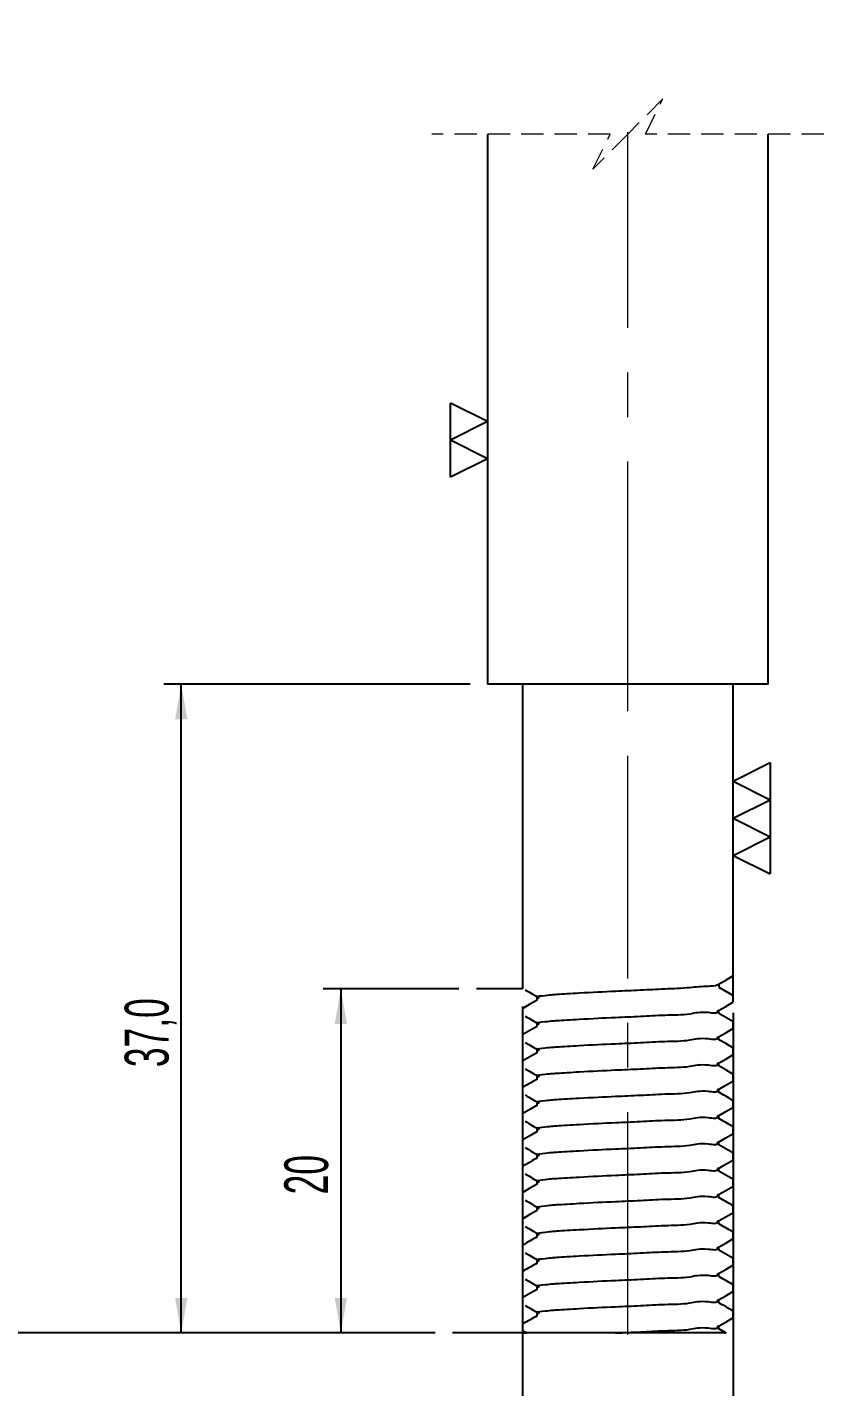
# Model space of a CAD drawing. Header units: millimetres. Extents: x 0 to 210, y 0 to 297.
# Drawn here: x 80.6 to 126, y 106.9 to 184.4 of the extents above; entities that cross this region are included whole.
import ezdxf

# ---------------------------------------------------------------- set-up
doc = ezdxf.new("R2010")
doc.units = ezdxf.units.MM
doc.linetypes.add('CENTERX2', pattern=[20.32, 12.7, -2.54, 2.54, -2.54])
doc.linetypes.add('HIDDEN', pattern=[1.905, 1.27, -0.635])
doc.layers.add('COTAS', color=7, linetype='Continuous')
doc.styles.add('SLDTEXTSTYLE5', font='TXT', dxfattribs={"width": 0.605})
doc.dimstyles.new('SLDDIMSTYLE0', dxfattribs={"dimtxt": 2.5, "dimasz": 2, "dimexe": 0, "dimexo": 0.0625, "dimtad": 1, "dimdec": 1, "dimrnd": 1e-09, "dimzin": 12, "dimdsep": 46, "dimtxsty": 'SLDTEXTSTYLE5', "dimsah": 1, "dimcen": 0.09, "dimadec": 0, "dimazin": 3, "dimtfac": 1, "dimtdec": 3, "dimtofl": 0, "dimtmove": 0, "dimatfit": 3, "dimfxl": 0, "dimfrac": 2, "dimtolj": 1, "dimtzin": 12, "dimarcsym": 0})
doc.dimstyles.new('SLDDIMSTYLE1', dxfattribs={"dimtxt": 2.5, "dimasz": 2, "dimexe": 0, "dimexo": 0.0625, "dimtad": 1, "dimdec": 0, "dimrnd": 1e-09, "dimzin": 12, "dimdsep": 46, "dimtxsty": 'SLDTEXTSTYLE5', "dimsah": 1, "dimcen": 0.09, "dimadec": 0, "dimazin": 3, "dimtfac": 1, "dimtdec": 3, "dimtofl": 0, "dimtmove": 0, "dimatfit": 3, "dimfxl": 0, "dimfrac": 2, "dimtolj": 1, "dimtzin": 12, "dimarcsym": 0})

# ---------------------------------------------------------------- blocks, each defined once
blk = doc.blocks.new('SW_BROKEN_VIEW_0')
at = {"color": 0, "linetype": 'Continuous'}
for p, q in [((-0.774, 127.404), (-3.305, 127.404)), ((-1.559, 19.625), (-4.195, 19.625)), ((0, 0), (-5.553, 0))]:
    blk.add_line(p, q, dxfattribs=at)
blk = doc.blocks.new('_D')
at = {"layer": 'COTAS'}
for p, q in [((106.084, 237.351), (75.83, 237.351)), ((76.83, 237.351), (76.83, 109.947)), ((103.836, 109.947), (75.83, 109.947))]:
    blk.add_line(p, q, dxfattribs=at)
for points in [[(76.83, 237.351), (76.48, 235.351), (77.18, 235.351)], [(76.83, 109.947), (77.18, 111.947), (76.48, 111.947)]]:
    blk.add_solid(points, dxfattribs=at)
at = {"layer": 'COTAS', "insert": (73.608, 169.352), "char_height": 2.5, "attachment_point": 1, "rotation": 90, "style": 'SLDTEXTSTYLE5'}
blk.add_mtext('279,0', dxfattribs=at)
blk = doc.blocks.new('_D_2')
at = {"layer": 'COTAS'}
for p, q in [((105.83, 146.947), (88.363, 146.947)), ((89.363, 109.947), (89.363, 146.947)), ((103.836, 109.947), (88.363, 109.947))]:
    blk.add_line(p, q, dxfattribs=at)
for points in [[(89.363, 146.947), (89.013, 144.947), (89.713, 144.947)], [(89.363, 109.947), (89.713, 111.947), (89.013, 111.947)]]:
    blk.add_solid(points, dxfattribs=at)
at = {"layer": 'COTAS', "insert": (86.14, 125.105), "char_height": 2.5, "attachment_point": 1, "rotation": 90, "style": 'SLDTEXTSTYLE5'}
blk.add_mtext('37,0', dxfattribs=at)
blk = doc.blocks.new('_D_3')
at = {"layer": 'COTAS'}
for p, q in [((105.195, 129.572), (97.463, 129.572)), ((98.463, 129.572), (98.463, 109.947)), ((103.836, 109.947), (97.463, 109.947))]:
    blk.add_line(p, q, dxfattribs=at)
for points in [[(98.463, 129.572), (98.113, 127.572), (98.813, 127.572)], [(98.463, 109.947), (98.813, 111.947), (98.113, 111.947)]]:
    blk.add_solid(points, dxfattribs=at)
at = {"layer": 'COTAS', "insert": (95.241, 117.849), "char_height": 2.5, "attachment_point": 1, "rotation": 90, "style": 'SLDTEXTSTYLE5'}
blk.add_mtext('20', dxfattribs=at)
blk = doc.blocks.new('_D_4')
at = {"layer": 'COTAS'}
for p, q in [((108.83, 128.572), (108.83, 98.356)), ((120.83, 128.197), (120.83, 98.356)), ((108.83, 99.356), (120.83, 99.356))]:
    blk.add_line(p, q, dxfattribs=at)
for points in [[(108.83, 99.356), (110.83, 99.006), (110.83, 99.706)], [(120.83, 99.356), (118.83, 99.706), (118.83, 99.006)]]:
    blk.add_solid(points, dxfattribs=at)
at = {"layer": 'COTAS', "char_height": 2.5, "attachment_point": 1, "style": 'SLDTEXTSTYLE5'}
for s, insert in [('M', (111.49, 102.579)), ('12', (114.351, 102.579))]:
    blk.add_mtext(s, dxfattribs=dict(at, insert=insert))
blk = doc.blocks.new('SW_SFSYMBOL_0')
at = {"layer": 'COTAS', "color": 0}
for p, q in [((0, 0), (-2.117, 1.058)), ((-2.117, -1.058), (-2.117, 1.058)), ((0, 0), (-2.117, -1.058)), ((0, -2.117), (-2.117, -1.058)), ((-2.117, -3.175), (-2.117, -1.058)), ((0, -2.117), (-2.117, -3.175))]:
    blk.add_line(p, q, dxfattribs=at)
blk = doc.blocks.new('SW_SFSYMBOL_1')
at = {"layer": 'COTAS', "color": 0}
for p, q in [((0, 2.117), (2.117, 3.175)), ((2.117, 3.175), (2.117, 1.058)), ((0, 2.117), (2.117, 1.058)), ((0, 0), (2.117, 1.058)), ((2.117, 1.058), (2.117, -1.058)), ((0, 0), (2.117, -1.058)), ((0, -2.117), (2.117, -1.058)), ((2.117, -1.058), (2.117, -3.175)), ((0, -2.117), (2.117, -3.175))]:
    blk.add_line(p, q, dxfattribs=at)

msp = doc.modelspace()

# ---------------------------------------------------------------- linework, layer by layer
at = {"color": 7, "linetype": 'HIDDEN', "lineweight": 18}
for p, q in [((116.83, 180.325), (114.83, 178.325)), ((115.83, 178.325), (116.83, 180.325)), ((113.83, 178.325), (103.655, 178.325)), ((114.83, 178.325), (112.83, 176.325)), ((112.83, 176.325), (113.83, 178.325)), ((126.005, 178.325), (115.83, 178.325))]:
    msp.add_line(p, q, dxfattribs=at)
at = {"color": 7, "linetype": 'Continuous', "lineweight": 25}
for p, q in [((106.83, 178.325), (106.83, 146.947)), ((122.83, 146.947), (122.83, 178.325)), ((122.83, 146.947), (106.83, 146.947)), ((108.83, 146.947), (108.83, 129.572)), ((120.83, 130.323), (120.83, 146.947)), ((120.83, 129.197), (120.83, 130.322)), ((120.018, 129.853), (120.018, 129.665)), ((120.018, 129.665), (120.83, 129.197)), ((109.642, 129.103), (109.642, 128.924)), ((120.83, 128.822), (120.83, 129.196)), ((108.83, 128.447), (108.83, 128.072)), ((120.018, 128.166), (120.018, 128.344)), ((109.642, 127.603), (109.642, 127.424)), ((120.83, 127.322), (120.83, 127.697)), ((108.83, 126.947), (108.83, 126.572)), ((120.018, 126.666), (120.018, 126.844)), ((109.642, 126.103), (109.642, 125.924)), ((120.83, 125.822), (120.83, 126.197)), ((108.83, 125.447), (108.83, 125.072)), ((120.018, 125.166), (120.018, 125.344)), ((109.642, 124.603), (109.642, 124.424)), ((120.83, 124.322), (120.83, 124.697)), ((108.83, 123.947), (108.83, 123.572)), ((120.018, 123.666), (120.018, 123.844)), ((109.642, 123.103), (109.642, 122.924)), ((120.83, 122.822), (120.83, 123.197)), ((108.83, 122.447), (108.83, 122.072)), ((120.018, 122.166), (120.018, 122.344)), ((109.642, 121.603), (109.642, 121.424)), ((120.83, 121.322), (120.83, 121.697)), ((108.83, 120.947), (108.83, 120.572)), ((120.018, 120.666), (120.018, 120.844)), ((120.83, 119.822), (120.83, 120.197)), ((108.83, 119.447), (108.83, 119.072)), ((109.642, 120.103), (109.642, 119.924)), ((120.018, 119.166), (120.018, 119.344)), ((120.83, 118.322), (120.83, 118.697)), ((108.83, 117.947), (108.83, 117.572)), ((109.642, 118.603), (109.642, 118.424)), ((109.642, 117.103), (109.642, 116.924)), ((120.018, 117.666), (120.018, 117.844)), ((120.83, 116.822), (120.83, 117.197)), ((108.83, 116.447), (108.83, 116.072)), ((120.018, 116.166), (120.018, 116.344)), ((109.642, 115.603), (109.642, 115.424)), ((120.83, 115.322), (120.83, 115.697)), ((108.83, 114.947), (108.83, 114.572)), ((120.018, 114.666), (120.018, 114.844)), ((109.642, 114.103), (109.642, 113.924)), ((120.83, 113.822), (120.83, 114.197)), ((108.83, 113.447), (108.83, 113.072)), ((120.018, 113.166), (120.018, 113.344)), ((109.642, 112.603), (109.642, 112.424)), ((120.83, 112.322), (120.83, 112.697)), ((108.83, 111.947), (108.83, 111.572)), ((120.018, 111.666), (120.018, 111.844)), ((109.642, 111.103), (109.642, 110.924)), ((120.83, 110.822), (120.83, 111.197)), ((108.83, 110.447), (108.83, 110.072)), ((120.018, 110.166), (120.018, 110.344)), ((120.378, 109.966), (120.018, 110.174)), ((109.047, 109.947), (108.83, 110.072)), ((108.83, 110.072), (108.83, 109.947)), ((108.83, 109.947), (109.047, 109.947)), ((114.133, 109.947), (109.047, 109.947)), ((117.973, 109.947), (114.133, 109.947))]:
    msp.add_line(p, q, dxfattribs=at)
at = {"color": 7, "linetype": 'Continuous', "lineweight": 25, "flags": 128}
for points in [[(120.004, 129.836), (120.41, 130.071), (120.817, 130.307)], [(109.658, 128.933), (109.251, 128.698), (108.844, 128.462)], [(120.004, 128.336), (120.41, 128.571), (120.817, 128.807)], [(120.817, 127.712), (120.41, 127.948), (120.018, 128.174)], [(109.658, 127.433), (109.251, 127.198), (108.844, 126.962)], [(120.004, 126.836), (120.41, 127.071), (120.817, 127.307)], [(120.817, 126.212), (120.41, 126.448), (120.018, 126.674)], [(109.658, 125.933), (109.251, 125.698), (108.844, 125.462)], [(120.004, 125.336), (120.41, 125.571), (120.817, 125.807)], [(120.817, 124.712), (120.41, 124.948), (120.018, 125.174)], [(120.004, 123.836), (120.41, 124.071), (120.817, 124.307)], [(109.658, 122.933), (109.251, 122.698), (108.844, 122.462)], [(120.004, 122.336), (120.41, 122.571), (120.817, 122.807)], [(109.658, 121.433), (109.251, 121.198), (108.844, 120.962)], [(120.004, 120.836), (120.41, 121.071), (120.817, 121.307)], [(120.817, 120.212), (120.41, 120.448), (120.018, 120.674)], [(120.004, 119.336), (120.41, 119.571), (120.817, 119.807)], [(120.817, 118.712), (120.41, 118.948), (120.018, 119.174)], [(109.658, 118.433), (109.251, 118.198), (108.844, 117.962)], [(120.004, 117.836), (120.41, 118.071), (120.817, 118.307)], [(109.658, 116.933), (109.251, 116.698), (108.844, 116.462)], [(120.004, 116.336), (120.41, 116.571), (120.817, 116.807)], [(120.004, 114.836), (120.41, 115.071), (120.817, 115.307)], [(120.817, 114.212), (120.41, 114.448), (120.018, 114.674)], [(120.004, 113.336), (120.41, 113.571), (120.817, 113.807)], [(109.658, 112.433), (109.251, 112.198), (108.844, 111.962)], [(120.004, 111.836), (120.41, 112.071), (120.817, 112.307)], [(120.004, 110.336), (120.41, 110.571), (120.817, 110.807)]]:
    msp.add_lwpolyline(points, dxfattribs=at)
at = {"color": 7, "linetype": 'Continuous', "lineweight": 25}
for points, knots in [([(108.977, 129.52), (109.11, 129.441), (109.376, 129.285), (109.642, 129.128), (109.774, 129.05)], [0, 0, 0, 0, 0.500175, 1, 1, 1, 1]), ([(109.652, 129.103), (109.648, 129.104), (109.543, 129.135), (110.365, 129.238), (110.788, 129.266), (112.396, 129.366), (113.893, 129.438), (115.542, 129.507), (116.945, 129.583), (118.242, 129.628), (119.226, 129.753), (119.805, 129.728), (119.977, 129.829), (119.988, 129.836)], [0, 0, 0, 0, 0.000901, 0.030916, 0.112218, 0.233803, 0.434836, 0.570889, 0.704623, 0.842446, 0.942644, 0.996261, 1, 1, 1, 1]), ([(108.977, 128.02), (109.11, 127.941), (109.376, 127.785), (109.642, 127.628), (109.774, 127.55)], [0, 0, 0, 0, 0.500173, 1, 1, 1, 1]), ([(109.652, 127.603), (109.648, 127.604), (109.543, 127.635), (110.365, 127.738), (110.788, 127.766), (112.396, 127.865), (113.89, 127.939), (115.548, 128.004), (116.923, 128.094), (118.317, 128.09), (119.067, 128.333), (119.982, 128.136), (119.953, 128.329), (119.952, 128.335)], [0, 0, 0, 0, 0.000903, 0.030974, 0.112431, 0.234247, 0.435661, 0.571972, 0.70596, 0.844044, 0.944432, 0.99815, 1, 1, 1, 1]), ([(108.977, 126.52), (109.11, 126.441), (109.376, 126.285), (109.642, 126.128), (109.774, 126.05)], [0, 0, 0, 0, 0.500175, 1, 1, 1, 1]), ([(109.652, 126.103), (109.648, 126.104), (109.543, 126.135), (110.365, 126.238), (110.788, 126.266), (112.396, 126.365), (113.89, 126.439), (115.548, 126.504), (116.923, 126.594), (118.317, 126.59), (119.067, 126.833), (119.982, 126.636), (119.953, 126.829), (119.952, 126.835)], [0, 0, 0, 0, 0.000903, 0.030974, 0.112431, 0.234247, 0.435661, 0.571971, 0.70596, 0.844044, 0.944432, 0.99815, 1, 1, 1, 1]), ([(108.977, 125.02), (109.11, 124.941), (109.376, 124.785), (109.642, 124.628), (109.774, 124.55)], [0, 0, 0, 0, 0.500177, 1, 1, 1, 1]), ([(109.652, 124.603), (109.648, 124.604), (109.543, 124.635), (110.365, 124.738), (110.788, 124.766), (112.396, 124.865), (113.89, 124.939), (115.548, 125.004), (116.923, 125.094), (118.317, 125.09), (119.067, 125.333), (119.982, 125.136), (119.953, 125.329), (119.952, 125.335)], [0, 0, 0, 0, 0.000903, 0.030974, 0.112431, 0.234247, 0.435661, 0.571971, 0.70596, 0.844044, 0.944432, 0.99815, 1, 1, 1, 1]), ([(109.658, 124.433), (109.522, 124.355), (109.251, 124.198), (108.98, 124.041), (108.844, 123.962)], [0, 0, 0, 0, 0.499933, 1, 1, 1, 1]), ([(108.977, 123.52), (109.11, 123.441), (109.376, 123.285), (109.642, 123.128), (109.774, 123.05)], [0, 0, 0, 0, 0.500175, 1, 1, 1, 1]), ([(109.652, 123.103), (109.648, 123.104), (109.543, 123.135), (110.365, 123.238), (110.788, 123.266), (112.396, 123.365), (113.89, 123.439), (115.548, 123.504), (116.923, 123.594), (118.317, 123.59), (119.067, 123.833), (119.982, 123.636), (119.953, 123.829), (119.952, 123.835)], [0, 0, 0, 0, 0.000903, 0.030974, 0.112431, 0.234247, 0.435661, 0.571971, 0.70596, 0.844044, 0.944432, 0.99815, 1, 1, 1, 1]), ([(120.817, 123.212), (120.681, 123.291), (120.415, 123.445), (120.149, 123.599), (120.018, 123.674)], [0, 0, 0, 0, 0.510015, 1, 1, 1, 1]), ([(108.977, 122.02), (109.11, 121.941), (109.376, 121.785), (109.642, 121.628), (109.774, 121.55)], [0, 0, 0, 0, 0.500175, 1, 1, 1, 1]), ([(109.652, 121.603), (109.648, 121.604), (109.543, 121.635), (110.365, 121.738), (110.788, 121.766), (112.396, 121.865), (113.89, 121.939), (115.548, 122.004), (116.923, 122.094), (118.317, 122.09), (119.067, 122.333), (119.982, 122.136), (119.953, 122.329), (119.952, 122.335)], [0, 0, 0, 0, 0.000903, 0.030974, 0.112431, 0.234247, 0.43566, 0.571971, 0.705959, 0.844043, 0.94443, 0.998149, 1, 1, 1, 1]), ([(120.817, 121.712), (120.681, 121.791), (120.415, 121.945), (120.149, 122.099), (120.018, 122.174)], [0, 0, 0, 0, 0.510015, 1, 1, 1, 1]), ([(108.977, 120.52), (109.11, 120.441), (109.376, 120.285), (109.642, 120.128), (109.774, 120.05)], [0, 0, 0, 0, 0.500175, 1, 1, 1, 1]), ([(109.652, 120.103), (109.648, 120.104), (109.543, 120.135), (110.365, 120.238), (110.788, 120.266), (112.396, 120.365), (113.89, 120.439), (115.548, 120.504), (116.923, 120.594), (118.317, 120.59), (119.067, 120.833), (119.982, 120.636), (119.953, 120.829), (119.952, 120.835)], [0, 0, 0, 0, 0.000903, 0.030974, 0.112431, 0.234247, 0.435661, 0.571971, 0.70596, 0.844044, 0.944432, 0.99815, 1, 1, 1, 1]), ([(109.658, 119.933), (109.522, 119.855), (109.251, 119.698), (108.98, 119.541), (108.844, 119.462)], [0, 0, 0, 0, 0.499933, 1, 1, 1, 1]), ([(108.977, 119.02), (109.11, 118.941), (109.376, 118.785), (109.642, 118.628), (109.774, 118.55)], [0, 0, 0, 0, 0.500175, 1, 1, 1, 1]), ([(109.652, 118.603), (109.648, 118.604), (109.543, 118.635), (110.365, 118.738), (110.788, 118.766), (112.396, 118.865), (113.89, 118.939), (115.548, 119.004), (116.923, 119.094), (118.317, 119.09), (119.067, 119.333), (119.982, 119.136), (119.953, 119.329), (119.952, 119.335)], [0, 0, 0, 0, 0.000903, 0.030974, 0.112431, 0.234247, 0.435661, 0.571971, 0.70596, 0.844044, 0.944432, 0.99815, 1, 1, 1, 1]), ([(108.977, 117.52), (109.11, 117.441), (109.376, 117.285), (109.642, 117.128), (109.774, 117.05)], [0, 0, 0, 0, 0.500175, 1, 1, 1, 1]), ([(109.652, 117.103), (109.648, 117.104), (109.543, 117.135), (110.365, 117.238), (110.788, 117.266), (112.396, 117.365), (113.89, 117.439), (115.548, 117.504), (116.923, 117.594), (118.317, 117.59), (119.067, 117.833), (119.982, 117.636), (119.953, 117.829), (119.952, 117.835)], [0, 0, 0, 0, 0.000903, 0.030974, 0.112431, 0.234247, 0.43566, 0.571971, 0.70596, 0.844044, 0.944432, 0.99815, 1, 1, 1, 1]), ([(120.817, 117.212), (120.681, 117.291), (120.415, 117.445), (120.149, 117.599), (120.018, 117.674)], [0, 0, 0, 0, 0.510015, 1, 1, 1, 1]), ([(109.652, 115.603), (109.648, 115.604), (109.543, 115.635), (110.365, 115.738), (110.788, 115.766), (112.396, 115.865), (113.89, 115.939), (115.548, 116.004), (116.923, 116.094), (118.317, 116.09), (119.067, 116.333), (119.982, 116.136), (119.953, 116.329), (119.952, 116.335)], [0, 0, 0, 0, 0.000903, 0.030974, 0.112431, 0.234247, 0.435661, 0.571972, 0.70596, 0.844044, 0.944432, 0.99815, 1, 1, 1, 1]), ([(108.977, 116.02), (109.11, 115.941), (109.376, 115.785), (109.642, 115.628), (109.774, 115.55)], [0, 0, 0, 0, 0.500179, 1, 1, 1, 1]), ([(120.817, 115.712), (120.681, 115.791), (120.415, 115.945), (120.149, 116.099), (120.018, 116.174)], [0, 0, 0, 0, 0.510015, 1, 1, 1, 1]), ([(109.658, 115.433), (109.522, 115.355), (109.251, 115.198), (108.98, 115.041), (108.844, 114.962)], [0, 0, 0, 0, 0.499933, 1, 1, 1, 1]), ([(109.652, 114.103), (109.648, 114.104), (109.543, 114.135), (110.365, 114.238), (110.788, 114.266), (112.396, 114.365), (113.89, 114.439), (115.548, 114.504), (116.923, 114.594), (118.317, 114.59), (119.067, 114.833), (119.982, 114.636), (119.953, 114.829), (119.952, 114.835)], [0, 0, 0, 0, 0.000903, 0.030974, 0.112431, 0.234247, 0.435661, 0.571971, 0.70596, 0.844044, 0.944432, 0.99815, 1, 1, 1, 1]), ([(108.977, 114.52), (109.11, 114.441), (109.376, 114.285), (109.642, 114.128), (109.774, 114.05)], [0, 0, 0, 0, 0.500175, 1, 1, 1, 1]), ([(109.658, 113.933), (109.522, 113.855), (109.251, 113.698), (108.98, 113.541), (108.844, 113.462)], [0, 0, 0, 0, 0.499933, 1, 1, 1, 1]), ([(109.652, 112.603), (109.648, 112.604), (109.543, 112.635), (110.365, 112.738), (110.788, 112.766), (112.396, 112.865), (113.89, 112.939), (115.548, 113.004), (116.923, 113.094), (118.317, 113.09), (119.067, 113.333), (119.982, 113.136), (119.953, 113.329), (119.952, 113.335)], [0, 0, 0, 0, 0.000903, 0.030974, 0.112431, 0.234247, 0.43566, 0.571971, 0.70596, 0.844044, 0.944432, 0.99815, 1, 1, 1, 1]), ([(108.977, 113.02), (109.11, 112.941), (109.376, 112.785), (109.642, 112.628), (109.774, 112.55)], [0, 0, 0, 0, 0.500175, 1, 1, 1, 1]), ([(120.817, 112.712), (120.681, 112.791), (120.415, 112.945), (120.149, 113.099), (120.018, 113.174)], [0, 0, 0, 0, 0.510015, 1, 1, 1, 1]), ([(109.652, 111.103), (109.648, 111.104), (109.543, 111.135), (110.365, 111.238), (110.788, 111.266), (112.396, 111.365), (113.89, 111.439), (115.548, 111.504), (116.923, 111.594), (118.317, 111.59), (119.067, 111.833), (119.982, 111.636), (119.953, 111.829), (119.952, 111.835)], [0, 0, 0, 0, 0.000903, 0.030974, 0.112431, 0.234247, 0.435661, 0.571972, 0.70596, 0.844044, 0.944432, 0.99815, 1, 1, 1, 1]), ([(120.817, 111.212), (120.681, 111.291), (120.415, 111.445), (120.149, 111.599), (120.018, 111.674)], [0, 0, 0, 0, 0.510015, 1, 1, 1, 1]), ([(109.658, 110.933), (109.522, 110.855), (109.251, 110.698), (108.98, 110.541), (108.844, 110.462)], [0, 0, 0, 0, 0.499933, 1, 1, 1, 1]), ([(108.977, 111.52), (109.11, 111.441), (109.376, 111.285), (109.642, 111.128), (109.774, 111.05)], [0, 0, 0, 0, 0.500172, 1, 1, 1, 1]), ([(114.133, 109.947), (114.606, 109.966), (115.544, 110.004), (116.924, 110.094), (118.317, 110.09), (119.067, 110.333), (119.982, 110.136), (119.953, 110.329), (119.952, 110.335)], [0, 0, 0, 0, 0.241541, 0.478966, 0.723649, 0.901534, 0.996722, 1, 1, 1, 1]), ([(120.367, 109.947), (120.38, 109.947), (120.552, 109.947), (119.486, 109.947), (119.062, 109.947), (118.336, 109.947), (117.973, 109.947)], [0, 0, 0, 0, 0.0145478, 0.1934669, 0.5971291, 1, 1, 1, 1])]:
    msp.add_open_spline(points, degree=3, knots=knots, dxfattribs=at)
at = {"layer": 'COTAS', "linetype": 'CENTERX2', "lineweight": 18}
for p, q in [((114.83, 146.947), (114.83, 178.425)), ((114.83, 109.847), (114.83, 146.947))]:
    msp.add_line(p, q, dxfattribs=at)

# ---------------------------------------------------------------- block references
at = {"color": 7, "linetype": 'Continuous'}
msp.add_blockref('SW_BROKEN_VIEW_0', (110.39, 109.947), dxfattribs=at)
at = {"layer": 'COTAS'}
for name, p in [('SW_SFSYMBOL_0', (106.83, 161.928)), ('SW_SFSYMBOL_1', (120.83, 139.299))]:
    msp.add_blockref(name, p, dxfattribs=at)

# ---------------------------------------------------------------- dimensions: what is measured, and where the dimension line sits
dim = msp.add_linear_dim(base=(76.83, 109.947), p1=(107.084, 237.351), p2=(104.836, 109.947), angle=90, text='279,0', dimstyle='SLDDIMSTYLE0', dxfattribs=at)
dim.commit()
dim.dimension.update_dxf_attribs({"geometry": '_D', "text_midpoint": (76.83, 173.649), "dimtype": 160})
for base, p1, p2, dimstyle, picture, middle in [((89.363, 146.947), (104.836, 109.947), (106.83, 146.947), 'SLDDIMSTYLE0', '_D_2', (89.363, 128.447)), ((98.463, 109.947), (106.195, 129.572), (104.836, 109.947), 'SLDDIMSTYLE1', '_D_3', (98.463, 119.759))]:
    dim = msp.add_linear_dim(base=base, p1=p1, p2=p2, angle=90, dimstyle=dimstyle, dxfattribs=at)
    dim.commit()
    dim.dimension.update_dxf_attribs({"geometry": picture, "text_midpoint": middle, "dimtype": 160})
dim = msp.add_linear_dim(base=(120.83, 99.356), p1=(108.83, 129.572), p2=(120.83, 129.197), text='M<>', dimstyle='SLDDIMSTYLE1', dxfattribs=at)
dim.commit()
dim.dimension.update_dxf_attribs({"geometry": '_D_4', "text_midpoint": (114.83, 99.356), "dimtype": 160})

doc.saveas('drawing.dxf')
